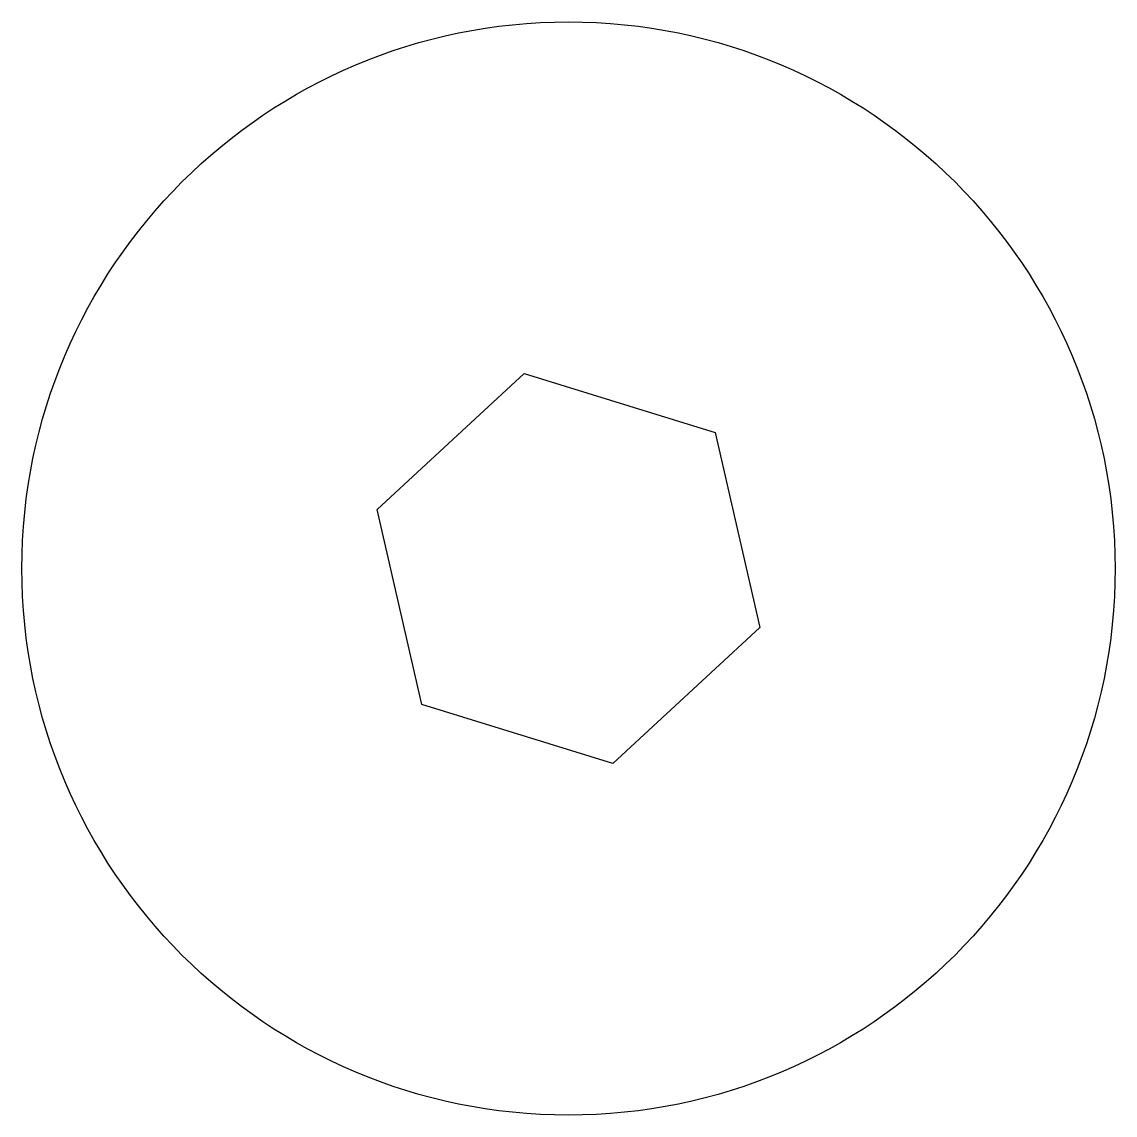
# Model space of a CAD drawing. Header units: millimetres. Extents: x -19.4 to 19.4, y -19.4 to 19.4.
import ezdxf

# ---------------------------------------------------------------- set-up
doc = ezdxf.new("R2010")
doc.units = ezdxf.units.MM
doc.layers.get('0').update_dxf_attribs({"linetype": 'CONTINUOUS'})

msp = doc.modelspace()

# ---------------------------------------------------------------- linework, layer by layer
msp.add_lwpolyline([(5.207, 4.829), (6.786, -2.094), (1.579, -6.924), (-5.207, -4.829), (-6.786, 2.094), (-1.579, 6.924)], close=True)
msp.add_circle((0, 0), 19.4)

doc.saveas('drawing.dxf')
